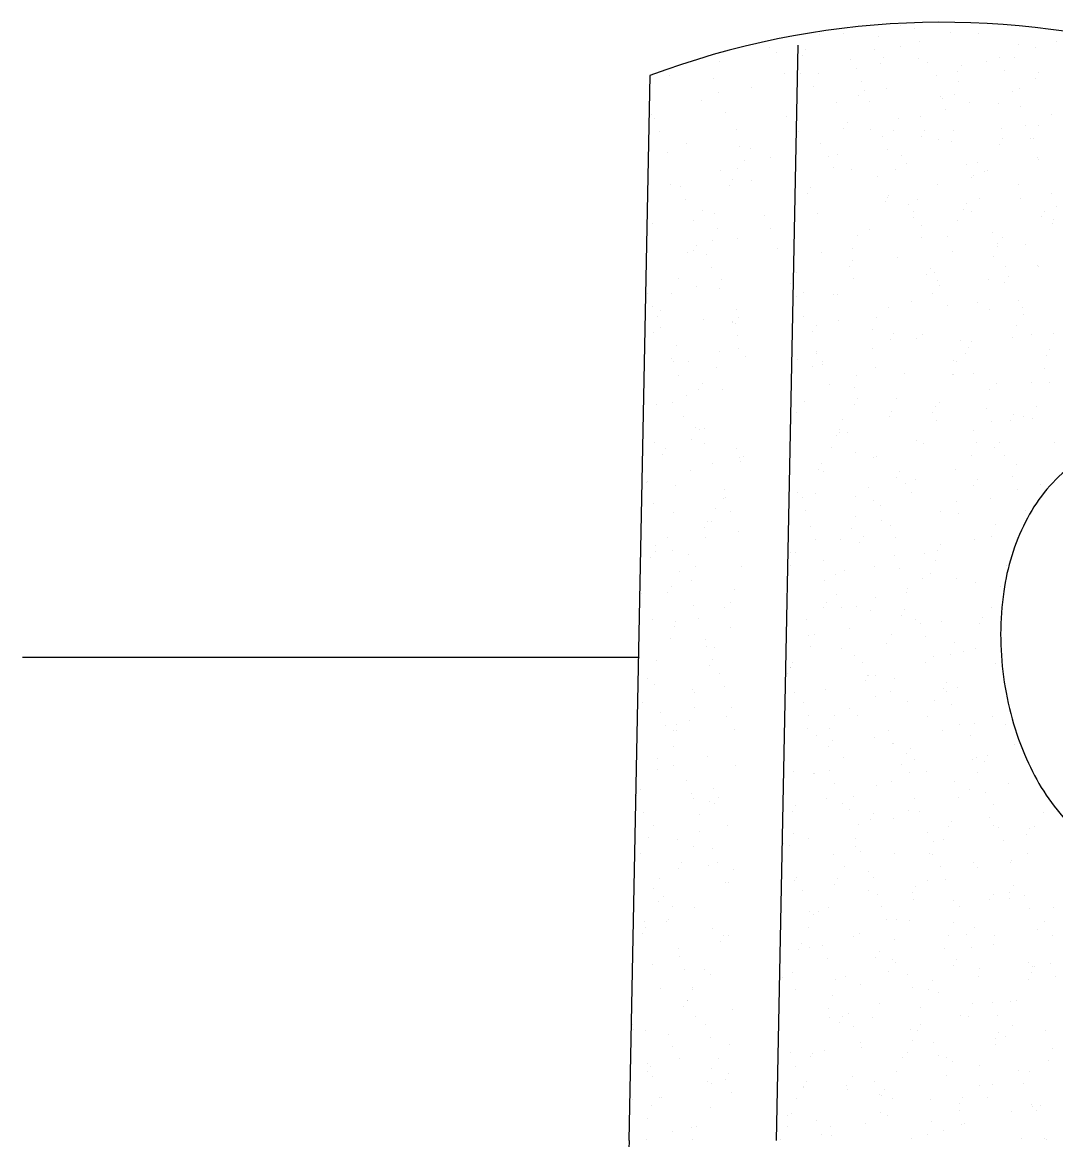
# Model space of a CAD drawing. Extents: x -1836 to 8857, y -4220 to 3051.
# Drawn here: x 8231.17 to 8265.59, y -533.46 to -496.25 of the extents above; entities that cross this region are included whole.
import ezdxf

# ---------------------------------------------------------------- set-up
doc = ezdxf.new("R2010")
doc.units = 0
doc.header["$MEASUREMENT"] = 0
doc.layers.get('0').update_dxf_attribs({"linetype": 'CONTINUOUS'})
doc.layers.add('15', color=1, linetype='CONTINUOUS')
doc.layers.add('25', color=2, linetype='CONTINUOUS')

# ---------------------------------------------------------------- blocks, each defined once
blk = doc.blocks.new('*X72')
at = {"color": 0}
for p, q in [((4933.698, 2593.614), (4933.698, 2593.614)), ((4933.756, 2592.807), (4933.756, 2592.807)), ((4934.694, 2592.702), (4934.694, 2592.702)), ((4936.314, 2592.795), (4936.314, 2592.795)), ((4934.878, 2592.533), (4934.878, 2592.533)), ((4933.496, 2592.21), (4933.496, 2592.21)), ((4933.918, 2591.941), (4933.918, 2591.941)), ((4935.108, 2591.87), (4935.108, 2591.87)), ((4936.61, 2592.216), (4936.61, 2592.216)), ((4937.032, 2591.947), (4937.032, 2591.947)), ((4937.726, 2591.903), (4937.726, 2591.903)), ((4937.813, 2591.938), (4937.813, 2591.938)), ((4939.171, 2592.117), (4939.171, 2592.117)), ((4939.692, 2592.186), (4939.692, 2592.186)), ((4940.146, 2591.953), (4940.146, 2591.953)), ((4940.284, 2591.891), (4940.284, 2591.891)), ((4934.308, 2591.477), (4934.308, 2591.477)), ((4935.121, 2591.584), (4935.121, 2591.584)), ((4935.748, 2591.736), (4935.748, 2591.736)), ((4936.479, 2591.763), (4936.479, 2591.763)), ((4937, 2591.831), (4937, 2591.831)), ((4939.749, 2591.701), (4939.749, 2591.701)), ((4939.934, 2591.533), (4939.934, 2591.533)), ((4933.788, 2591.408), (4933.788, 2591.408)), ((4932.742, 2590.858), (4932.742, 2590.858)), ((4933.819, 2590.881), (4933.819, 2590.881)), ((4935.436, 2590.974), (4935.436, 2590.974)), ((4936.377, 2590.868), (4936.377, 2590.868)), ((4936.743, 2590.824), (4936.743, 2590.824)), ((4936.928, 2590.655), (4936.928, 2590.655)), ((4938.55, 2590.98), (4938.55, 2590.98)), ((4939.078, 2590.966), (4939.078, 2590.966)), ((4940.804, 2590.735), (4940.804, 2590.735)), ((4941.664, 2590.985), (4941.664, 2590.985)), ((4941.696, 2590.999), (4941.696, 2590.999)), ((4944.254, 2590.987), (4944.254, 2590.987)), ((4944.805, 2590.701), (4944.805, 2590.701)), ((4944.989, 2590.532), (4944.989, 2590.532)), ((4945.477, 2590.358), (4945.477, 2590.358)), ((4945.997, 2590.427), (4945.997, 2590.427)), ((4932.47, 2589.846), (4932.47, 2589.846)), ((4933.737, 2589.946), (4933.737, 2589.946)), ((4933.921, 2589.777), (4933.921, 2589.777)), ((4935.171, 2589.943), (4935.171, 2589.943)), ((4937.789, 2589.976), (4937.789, 2589.976)), ((4937.798, 2589.858), (4937.798, 2589.858)), ((4940.347, 2589.964), (4940.347, 2589.964)), ((4941.427, 2589.825), (4941.427, 2589.825)), ((4941.799, 2589.823), (4941.799, 2589.823)), ((4942.785, 2590.004), (4942.785, 2590.004)), ((4943.048, 2590.061), (4943.048, 2590.061)), ((4943.305, 2590.072), (4943.305, 2590.072)), ((4944.118, 2590.179), (4944.118, 2590.179)), ((4948.224, 2590.083), (4948.224, 2590.083)), ((4934.304, 2589.706), (4934.304, 2589.706)), ((4934.725, 2589.437), (4934.725, 2589.437)), ((4937.418, 2589.712), (4937.418, 2589.712)), ((4937.839, 2589.443), (4937.839, 2589.443)), ((4937.922, 2589.363), (4937.922, 2589.363)), ((4938.735, 2589.471), (4938.735, 2589.471)), ((4940.093, 2589.649), (4940.093, 2589.649)), ((4940.532, 2589.717), (4940.532, 2589.717)), ((4940.614, 2589.718), (4940.614, 2589.718)), ((4940.953, 2589.449), (4940.953, 2589.449)), ((4941.983, 2589.654), (4941.983, 2589.654)), ((4943.646, 2589.723), (4943.646, 2589.723)), ((4944.068, 2589.454), (4944.068, 2589.454)), ((4945.859, 2589.735), (4945.859, 2589.735)), ((4946.76, 2589.729), (4946.76, 2589.729)), ((4947.182, 2589.46), (4947.182, 2589.46)), ((4933.882, 2588.954), (4933.882, 2588.954)), ((4934.71, 2588.941), (4934.71, 2588.941)), ((4934.791, 2588.98), (4934.791, 2588.98)), ((4935.23, 2589.009), (4935.23, 2589.009)), ((4936.043, 2589.116), (4936.043, 2589.116)), ((4936.44, 2588.941), (4936.44, 2588.941)), ((4937.401, 2589.295), (4937.401, 2589.295)), ((4938.793, 2588.946), (4938.793, 2588.946)), ((4939.141, 2589.039), (4939.141, 2589.039)), ((4941.759, 2589.072), (4941.759, 2589.072)), ((4947.018, 2589.157), (4947.018, 2589.157)), ((4949.635, 2589.191), (4949.635, 2589.191)), ((4932.018, 2588.586), (4932.018, 2588.586)), ((4932.538, 2588.655), (4932.538, 2588.655)), ((4933.351, 2588.762), (4933.351, 2588.762)), ((4938.977, 2588.777), (4938.977, 2588.777)), ((4942.853, 2588.857), (4942.853, 2588.857)), ((4946.855, 2588.823), (4946.855, 2588.823)), ((4947.039, 2588.654), (4947.039, 2588.654)), ((4933.129, 2588.464), (4933.129, 2588.464)), ((4936.243, 2588.47), (4936.243, 2588.47)), ((4939.357, 2588.476), (4939.357, 2588.476)), ((4942.472, 2588.481), (4942.472, 2588.481)), ((4945.586, 2588.487), (4945.586, 2588.487)), ((4945.728, 2588.168), (4945.728, 2588.168)), ((4948.287, 2588.156), (4948.287, 2588.156)), ((4948.7, 2588.493), (4948.7, 2588.493)), ((4949.09, 2588.245), (4949.09, 2588.245)), ((4949.611, 2588.313), (4949.611, 2588.313)), ((4950.424, 2588.42), (4950.424, 2588.42)), ((4931.785, 2588.102), (4931.785, 2588.102)), ((4932.533, 2587.919), (4932.533, 2587.919)), ((4935.234, 2588.016), (4935.234, 2588.016)), ((4935.787, 2588.068), (4935.787, 2588.068)), ((4935.971, 2587.899), (4935.971, 2587.899)), ((4937.852, 2588.05), (4937.852, 2588.05)), ((4939.847, 2587.98), (4939.847, 2587.98)), ((4940.41, 2588.037), (4940.41, 2588.037)), ((4943.849, 2587.945), (4943.849, 2587.945)), ((4944.033, 2587.776), (4944.033, 2587.776)), ((4945.04, 2587.712), (4945.04, 2587.712)), ((4946.399, 2587.89), (4946.399, 2587.89)), ((4946.919, 2587.959), (4946.919, 2587.959)), ((4947.732, 2588.066), (4947.732, 2588.066)), ((4947.909, 2587.857), (4947.909, 2587.857)), ((4942.349, 2587.357), (4942.349, 2587.357)), ((4943.707, 2587.536), (4943.707, 2587.536)), ((4944.227, 2587.604), (4944.227, 2587.604)), ((4931.997, 2587.196), (4931.997, 2587.196)), ((4932.419, 2586.927), (4932.419, 2586.927)), ((4932.781, 2587.19), (4932.781, 2587.19)), ((4932.965, 2587.021), (4932.965, 2587.021)), ((4933.945, 2587.027), (4933.945, 2587.027)), ((4935.111, 2587.202), (4935.111, 2587.202)), ((4935.533, 2586.933), (4935.533, 2586.933)), ((4936.503, 2587.015), (4936.503, 2587.015)), ((4936.841, 2587.102), (4936.841, 2587.102)), ((4938.225, 2587.207), (4938.225, 2587.207)), ((4938.647, 2586.939), (4938.647, 2586.939)), ((4938.844, 2586.896), (4938.844, 2586.896)), ((4939.204, 2587.112), (4939.204, 2587.112)), ((4939.657, 2587.003), (4939.657, 2587.003)), ((4940.842, 2587.067), (4940.842, 2587.067)), ((4941.015, 2587.182), (4941.015, 2587.182)), ((4941.027, 2586.899), (4941.027, 2586.899)), ((4941.339, 2587.213), (4941.339, 2587.213)), ((4941.536, 2587.25), (4941.536, 2587.25)), ((4941.761, 2586.944), (4941.761, 2586.944)), ((4944.38, 2587.133), (4944.38, 2587.133)), ((4944.454, 2587.219), (4944.454, 2587.219)), ((4944.875, 2586.95), (4944.875, 2586.95)), ((4944.903, 2586.979), (4944.903, 2586.979)), ((4947.081, 2587.23), (4947.081, 2587.23)), ((4947.568, 2587.224), (4947.568, 2587.224)), ((4947.989, 2586.956), (4947.989, 2586.956)), ((4948.904, 2586.945), (4948.904, 2586.945)), ((4949.698, 2587.264), (4949.698, 2587.264)), ((4950.682, 2587.23), (4950.682, 2587.23)), ((4951.104, 2586.961), (4951.104, 2586.961)), ((4952.256, 2587.252), (4952.256, 2587.252)), ((4952.965, 2586.856), (4952.965, 2586.856)), ((4935.632, 2586.473), (4935.632, 2586.473)), ((4936.152, 2586.541), (4936.152, 2586.541)), ((4936.965, 2586.648), (4936.965, 2586.648)), ((4938.323, 2586.827), (4938.323, 2586.827)), ((4949.089, 2586.776), (4949.089, 2586.776)), ((4961.027, 2586.733), (4961.027, 2586.733)), ((4961.545, 2586.478), (4961.545, 2586.478)), ((4932.94, 2586.118), (4932.94, 2586.118)), ((4933.46, 2586.187), (4933.46, 2586.187)), ((4933.835, 2586.224), (4933.835, 2586.224)), ((4934.273, 2586.294), (4934.273, 2586.294)), ((4935.297, 2586.089), (4935.297, 2586.089)), ((4937.836, 2586.19), (4937.836, 2586.19)), ((4937.915, 2586.123), (4937.915, 2586.123)), ((4938.021, 2586.021), (4938.021, 2586.021)), ((4941.897, 2586.101), (4941.897, 2586.101)), ((4943.174, 2586.208), (4943.174, 2586.208)), ((4945.791, 2586.241), (4945.791, 2586.241)), ((4945.898, 2586.067), (4945.898, 2586.067)), ((4948.35, 2586.229), (4948.35, 2586.229)), ((4951.05, 2586.326), (4951.05, 2586.326)), ((4953.668, 2586.36), (4953.668, 2586.36)), ((4931.582, 2585.94), (4931.582, 2585.94)), ((4932.596, 2585.992), (4932.596, 2585.992)), ((4933.937, 2585.96), (4933.937, 2585.96)), ((4937.051, 2585.966), (4937.051, 2585.966)), ((4940.165, 2585.972), (4940.165, 2585.972)), ((4943.279, 2585.977), (4943.279, 2585.977)), ((4946.083, 2585.898), (4946.083, 2585.898)), ((4946.393, 2585.983), (4946.393, 2585.983)), ((4949.508, 2585.989), (4949.508, 2585.989)), ((4949.959, 2585.979), (4949.959, 2585.979)), ((4952.622, 2585.994), (4952.622, 2585.994)), ((4953.96, 2585.944), (4953.96, 2585.944)), ((4954.144, 2585.775), (4954.144, 2585.775)), ((4955.736, 2586), (4955.736, 2586)), ((4958.021, 2585.856), (4958.021, 2585.856)), ((4958.85, 2586.006), (4958.85, 2586.006)), ((4961.964, 2586.011), (4961.964, 2586.011)), ((4962.022, 2585.821), (4962.022, 2585.821)), ((4962.206, 2585.653), (4962.206, 2585.653)), ((4965.078, 2586.017), (4965.078, 2586.017)), ((4966.082, 2585.733), (4966.082, 2585.733)), ((4934.83, 2585.312), (4934.83, 2585.312)), ((4938.891, 2585.224), (4938.891, 2585.224)), ((4941.885, 2585.219), (4941.885, 2585.219)), ((4942.892, 2585.189), (4942.892, 2585.189)), ((4944.443, 2585.206), (4944.443, 2585.206)), ((4947.144, 2585.304), (4947.144, 2585.304)), ((4949.761, 2585.337), (4949.761, 2585.337)), ((4952.319, 2585.325), (4952.319, 2585.325)), ((4955.02, 2585.422), (4955.02, 2585.422)), ((4957.638, 2585.455), (4957.638, 2585.455)), ((4960.196, 2585.443), (4960.196, 2585.443)), ((4962.897, 2585.54), (4962.897, 2585.54)), ((4965.514, 2585.574), (4965.514, 2585.574)), ((4965.727, 2585.257), (4965.727, 2585.257)), ((4967.085, 2585.435), (4967.085, 2585.435)), ((4967.606, 2585.504), (4967.606, 2585.504)), ((4931.39, 2585.067), (4931.39, 2585.067)), ((4934.008, 2585.1), (4934.008, 2585.1)), ((4935.015, 2585.143), (4935.015, 2585.143)), ((4936.566, 2585.088), (4936.566, 2585.088)), ((4943.076, 2585.02), (4943.076, 2585.02)), ((4946.953, 2585.101), (4946.953, 2585.101)), ((4950.954, 2585.067), (4950.954, 2585.067)), ((4951.138, 2584.898), (4951.138, 2584.898)), ((4955.014, 2584.978), (4955.014, 2584.978)), ((4959.016, 2584.944), (4959.016, 2584.944)), ((4959.2, 2584.775), (4959.2, 2584.775)), ((4962.222, 2584.795), (4962.222, 2584.795)), ((4963.035, 2584.902), (4963.035, 2584.902)), ((4963.076, 2584.855), (4963.076, 2584.855)), ((4964.393, 2585.081), (4964.393, 2585.081)), ((4964.914, 2585.15), (4964.914, 2585.15)), ((4967.078, 2584.821), (4967.078, 2584.821)), ((4931.824, 2584.434), (4931.824, 2584.434)), ((4932.805, 2584.692), (4932.805, 2584.692)), ((4933.226, 2584.423), (4933.226, 2584.423)), ((4935.919, 2584.698), (4935.919, 2584.698)), ((4936.34, 2584.429), (4936.34, 2584.429)), ((4939.033, 2584.703), (4939.033, 2584.703)), ((4939.455, 2584.435), (4939.455, 2584.435)), ((4942.147, 2584.709), (4942.147, 2584.709)), ((4942.569, 2584.44), (4942.569, 2584.44)), ((4945.261, 2584.715), (4945.261, 2584.715)), ((4945.683, 2584.446), (4945.683, 2584.446)), ((4948.375, 2584.72), (4948.375, 2584.72)), ((4948.797, 2584.452), (4948.797, 2584.452)), ((4951.113, 2584.399), (4951.113, 2584.399)), ((4951.489, 2584.726), (4951.489, 2584.726)), ((4951.911, 2584.457), (4951.911, 2584.457)), ((4953.731, 2584.433), (4953.731, 2584.433)), ((4954.604, 2584.732), (4954.604, 2584.732)), ((4955.025, 2584.463), (4955.025, 2584.463)), ((4956.289, 2584.42), (4956.289, 2584.42)), ((4957.718, 2584.737), (4957.718, 2584.737)), ((4958.139, 2584.469), (4958.139, 2584.469)), ((4958.99, 2584.518), (4958.99, 2584.518)), ((4959.01, 2584.372), (4959.01, 2584.372)), ((4959.53, 2584.441), (4959.53, 2584.441)), ((4960.343, 2584.548), (4960.343, 2584.548)), ((4960.832, 2584.743), (4960.832, 2584.743)), ((4961.254, 2584.474), (4961.254, 2584.474)), ((4961.608, 2584.551), (4961.608, 2584.551)), ((4961.702, 2584.727), (4961.702, 2584.727)), ((4963.946, 2584.749), (4963.946, 2584.749)), ((4964.166, 2584.539), (4964.166, 2584.539)), ((4964.368, 2584.48), (4964.368, 2584.48)), ((4966.867, 2584.636), (4966.867, 2584.636)), ((4967.06, 2584.754), (4967.06, 2584.754)), ((4967.262, 2584.652), (4967.262, 2584.652)), ((4967.482, 2584.486), (4967.482, 2584.486)), ((4969.484, 2584.67), (4969.484, 2584.67)), ((4970.174, 2584.76), (4970.174, 2584.76)), ((4970.596, 2584.491), (4970.596, 2584.491)), ((4932.008, 2584.266), (4932.008, 2584.266)), ((4932.659, 2584.065), (4932.659, 2584.065)), ((4935.36, 2584.163), (4935.36, 2584.163)), ((4935.885, 2584.346), (4935.885, 2584.346)), ((4939.886, 2584.312), (4939.886, 2584.312)), ((4940.07, 2584.143), (4940.07, 2584.143)), ((4940.536, 2584.184), (4940.536, 2584.184)), ((4943.237, 2584.281), (4943.237, 2584.281)), ((4943.946, 2584.223), (4943.946, 2584.223)), ((4945.854, 2584.314), (4945.854, 2584.314)), ((4947.948, 2584.189), (4947.948, 2584.189)), ((4948.132, 2584.02), (4948.132, 2584.02)), ((4948.413, 2584.302), (4948.413, 2584.302)), ((4952.008, 2584.1), (4952.008, 2584.1)), ((4956.01, 2584.066), (4956.01, 2584.066)), ((4956.318, 2584.018), (4956.318, 2584.018)), ((4956.838, 2584.086), (4956.838, 2584.086)), ((4957.651, 2584.194), (4957.651, 2584.194)), ((4960.07, 2583.978), (4960.07, 2583.978)), ((4964.072, 2583.943), (4964.072, 2583.943)), ((4953.626, 2583.664), (4953.626, 2583.664)), ((4954.147, 2583.732), (4954.147, 2583.732)), ((4954.96, 2583.839), (4954.96, 2583.839)), ((4956.194, 2583.897), (4956.194, 2583.897)), ((4957.701, 2583.529), (4957.701, 2583.529)), ((4962.96, 2583.614), (4962.96, 2583.614)), ((4964.256, 2583.774), (4964.256, 2583.774)), ((4965.577, 2583.647), (4965.577, 2583.647)), ((4968.132, 2583.855), (4968.132, 2583.855)), ((4968.135, 2583.635), (4968.135, 2583.635)), ((4970.836, 2583.732), (4970.836, 2583.732)), ((4972.114, 2583.524), (4972.114, 2583.524)), ((4972.134, 2583.82), (4972.134, 2583.82)), ((4972.318, 2583.652), (4972.318, 2583.652)), ((4973.391, 2583.676), (4973.391, 2583.676)), ((4973.454, 2583.765), (4973.454, 2583.765)), ((4931.453, 2583.14), (4931.453, 2583.14)), ((4931.691, 2583.365), (4931.691, 2583.365)), ((4932.504, 2583.472), (4932.504, 2583.472)), ((4934.071, 2583.173), (4934.071, 2583.173)), ((4934.744, 2583.456), (4934.744, 2583.456)), ((4936.88, 2583.434), (4936.88, 2583.434)), ((4937.064, 2583.265), (4937.064, 2583.265)), ((4937.859, 2583.462), (4937.859, 2583.462)), ((4939.33, 2583.258), (4939.33, 2583.258)), ((4940.94, 2583.346), (4940.94, 2583.346)), ((4940.973, 2583.468), (4940.973, 2583.468)), ((4941.948, 2583.292), (4941.948, 2583.292)), ((4944.087, 2583.473), (4944.087, 2583.473)), ((4944.506, 2583.279), (4944.506, 2583.279)), ((4944.942, 2583.311), (4944.942, 2583.311)), ((4945.126, 2583.142), (4945.126, 2583.142)), ((4947.201, 2583.479), (4947.201, 2583.479)), ((4947.207, 2583.377), (4947.207, 2583.377)), ((4949.002, 2583.223), (4949.002, 2583.223)), ((4949.576, 2583.13), (4949.576, 2583.13)), ((4949.824, 2583.41), (4949.824, 2583.41)), ((4950.315, 2583.485), (4950.315, 2583.485)), ((4950.934, 2583.309), (4950.934, 2583.309)), ((4951.455, 2583.378), (4951.455, 2583.378)), ((4952.268, 2583.485), (4952.268, 2583.485)), ((4952.382, 2583.398), (4952.382, 2583.398)), ((4953.004, 2583.188), (4953.004, 2583.188)), ((4953.429, 2583.49), (4953.429, 2583.49)), ((4955.083, 2583.495), (4955.083, 2583.495)), ((4956.543, 2583.496), (4956.543, 2583.496)), ((4959.658, 2583.501), (4959.658, 2583.501)), ((4960.259, 2583.516), (4960.259, 2583.516)), ((4962.772, 2583.507), (4962.772, 2583.507)), ((4965.886, 2583.513), (4965.886, 2583.513)), ((4969, 2583.518), (4969, 2583.518)), ((4969.341, 2583.143), (4969.341, 2583.143)), ((4970.699, 2583.322), (4970.699, 2583.322)), ((4971.219, 2583.391), (4971.219, 2583.391)), ((4972.032, 2583.498), (4972.032, 2583.498)), ((4946.884, 2582.776), (4946.884, 2582.776)), ((4948.243, 2582.955), (4948.243, 2582.955)), ((4948.763, 2583.023), (4948.763, 2583.023)), ((4953.188, 2583.02), (4953.188, 2583.02)), ((4957.064, 2583.1), (4957.064, 2583.1)), ((4961.066, 2583.066), (4961.066, 2583.066)), ((4961.25, 2582.897), (4961.25, 2582.897)), ((4965.126, 2582.977), (4965.126, 2582.977)), ((4966.649, 2582.789), (4966.649, 2582.789)), ((4966.93, 2582.709), (4966.93, 2582.709)), ((4968.007, 2582.968), (4968.007, 2582.968)), ((4968.528, 2583.036), (4968.528, 2583.036)), ((4969.127, 2582.943), (4969.127, 2582.943)), ((4969.312, 2582.774), (4969.312, 2582.774)), ((4969.547, 2582.743), (4969.547, 2582.743)), ((4972.105, 2582.731), (4972.105, 2582.731)), ((4973.188, 2582.854), (4973.188, 2582.854)), ((4941.936, 2582.434), (4941.936, 2582.434)), ((4943.3, 2582.354), (4943.3, 2582.354)), ((4943.38, 2582.315), (4943.38, 2582.315)), ((4944.193, 2582.422), (4944.193, 2582.422)), ((4945.551, 2582.6), (4945.551, 2582.6)), ((4945.917, 2582.387), (4945.917, 2582.387)), ((4945.996, 2582.345), (4945.996, 2582.345)), ((4946.071, 2582.669), (4946.071, 2582.669)), ((4948.475, 2582.375), (4948.475, 2582.375)), ((4949.998, 2582.311), (4949.998, 2582.311)), ((4951.176, 2582.473), (4951.176, 2582.473)), ((4953.794, 2582.506), (4953.794, 2582.506)), ((4956.352, 2582.494), (4956.352, 2582.494)), ((4959.053, 2582.591), (4959.053, 2582.591)), ((4961.671, 2582.624), (4961.671, 2582.624)), ((4963.144, 2582.327), (4963.144, 2582.327)), ((4963.957, 2582.434), (4963.957, 2582.434)), ((4964.229, 2582.612), (4964.229, 2582.612)), ((4965.315, 2582.613), (4965.315, 2582.613)), ((4965.836, 2582.682), (4965.836, 2582.682)), ((4932.722, 2582.138), (4932.722, 2582.138)), ((4935.423, 2582.236), (4935.423, 2582.236)), ((4939.841, 2582.199), (4939.841, 2582.199)), ((4940.167, 2581.892), (4940.167, 2581.892)), ((4940.599, 2582.257), (4940.599, 2582.257)), ((4940.688, 2581.96), (4940.688, 2581.96)), ((4941.501, 2582.067), (4941.501, 2582.067)), ((4942.12, 2582.265), (4942.12, 2582.265)), ((4942.859, 2582.246), (4942.859, 2582.246)), ((4942.955, 2582.205), (4942.955, 2582.205)), ((4943.376, 2581.936), (4943.376, 2581.936)), ((4946.069, 2582.211), (4946.069, 2582.211)), ((4946.491, 2581.942), (4946.491, 2581.942)), ((4949.183, 2582.216), (4949.183, 2582.216)), ((4949.605, 2581.948), (4949.605, 2581.948)), ((4950.182, 2582.142), (4950.182, 2582.142)), ((4952.297, 2582.222), (4952.297, 2582.222)), ((4952.719, 2581.953), (4952.719, 2581.953)), ((4954.058, 2582.222), (4954.058, 2582.222)), ((4955.411, 2582.228), (4955.411, 2582.228)), ((4955.833, 2581.959), (4955.833, 2581.959)), ((4958.059, 2582.188), (4958.059, 2582.188)), ((4958.244, 2582.019), (4958.244, 2582.019)), ((4958.525, 2582.233), (4958.525, 2582.233)), ((4958.947, 2581.965), (4958.947, 2581.965)), ((4959.932, 2581.905), (4959.932, 2581.905)), ((4960.452, 2581.973), (4960.452, 2581.973)), ((4961.265, 2582.08), (4961.265, 2582.08)), ((4961.64, 2582.239), (4961.64, 2582.239)), ((4962.061, 2581.97), (4962.061, 2581.97)), ((4962.12, 2582.1), (4962.12, 2582.1)), ((4962.624, 2582.259), (4962.624, 2582.259)), ((4964.754, 2582.244), (4964.754, 2582.244)), ((4965.175, 2581.976), (4965.175, 2581.976)), ((4966.121, 2582.065), (4966.121, 2582.065)), ((4966.306, 2581.896), (4966.306, 2581.896)), ((4967.868, 2582.25), (4967.868, 2582.25)), ((4968.29, 2581.982), (4968.29, 2581.982)), ((4970.182, 2581.977), (4970.182, 2581.977)), ((4970.982, 2582.256), (4970.982, 2582.256)), ((4971.404, 2581.987), (4971.404, 2581.987)), ((4937.476, 2581.537), (4937.476, 2581.537)), ((4937.996, 2581.606), (4937.996, 2581.606)), ((4938.809, 2581.713), (4938.809, 2581.713)), ((4942.99, 2581.467), (4942.99, 2581.467)), ((4947.27, 2581.45), (4947.27, 2581.45)), ((4949.887, 2581.483), (4949.887, 2581.483)), ((4952.445, 2581.471), (4952.445, 2581.471)), ((4955.146, 2581.568), (4955.146, 2581.568)), ((4957.24, 2581.55), (4957.24, 2581.55)), ((4957.76, 2581.619), (4957.76, 2581.619)), ((4957.764, 2581.602), (4957.764, 2581.602)), ((4958.573, 2581.726), (4958.573, 2581.726)), ((4960.322, 2581.589), (4960.322, 2581.589)), ((4963.023, 2581.687), (4963.023, 2581.687)), ((4965.64, 2581.72), (4965.64, 2581.72)), ((4968.198, 2581.708), (4968.198, 2581.708)), ((4970.899, 2581.805), (4970.899, 2581.805)), ((4931.516, 2581.213), (4931.516, 2581.213)), ((4934.134, 2581.246), (4934.134, 2581.246)), ((4934.784, 2581.183), (4934.784, 2581.183)), ((4935.304, 2581.251), (4935.304, 2581.251)), ((4936.117, 2581.358), (4936.117, 2581.358)), ((4944.569, 2581.353), (4944.569, 2581.353)), ((4946.991, 2581.433), (4946.991, 2581.433)), ((4947.176, 2581.264), (4947.176, 2581.264)), ((4951.052, 2581.345), (4951.052, 2581.345)), ((4954.548, 2581.196), (4954.548, 2581.196)), ((4955.053, 2581.31), (4955.053, 2581.31)), ((4955.069, 2581.264), (4955.069, 2581.264)), ((4955.238, 2581.141), (4955.238, 2581.141)), ((4955.882, 2581.371), (4955.882, 2581.371)), ((4959.114, 2581.222), (4959.114, 2581.222)), ((4963.115, 2581.187), (4963.115, 2581.187)), ((4963.299, 2581.019), (4963.299, 2581.019)), ((4967.176, 2581.099), (4967.176, 2581.099)), ((4971.177, 2581.065), (4971.177, 2581.065)), ((4932.092, 2580.829), (4932.092, 2580.829)), ((4932.613, 2580.897), (4932.613, 2580.897)), ((4933.426, 2581.004), (4933.426, 2581.004)), ((4944.894, 2580.969), (4944.894, 2580.969)), ((4948.009, 2580.975), (4948.009, 2580.975)), ((4950.498, 2580.663), (4950.498, 2580.663)), ((4951.123, 2580.98), (4951.123, 2580.98)), ((4951.856, 2580.841), (4951.856, 2580.841)), ((4952.377, 2580.91), (4952.377, 2580.91)), ((4953.19, 2581.017), (4953.19, 2581.017)), ((4954.237, 2580.986), (4954.237, 2580.986)), ((4957.351, 2580.992), (4957.351, 2580.992)), ((4959.116, 2580.664), (4959.116, 2580.664)), ((4960.465, 2580.997), (4960.465, 2580.997)), ((4961.734, 2580.698), (4961.734, 2580.698)), ((4963.579, 2581.003), (4963.579, 2581.003)), ((4964.292, 2580.685), (4964.292, 2580.685)), ((4966.693, 2581.009), (4966.693, 2581.009)), ((4966.993, 2580.783), (4966.993, 2580.783)), ((4969.61, 2580.816), (4969.61, 2580.816)), ((4969.808, 2581.014), (4969.808, 2581.014)), ((4970.263, 2580.675), (4970.263, 2580.675)), ((4971.361, 2580.896), (4971.361, 2580.896)), ((4971.621, 2580.854), (4971.621, 2580.854)), ((4972.141, 2580.923), (4972.141, 2580.923)), ((4972.168, 2580.804), (4972.168, 2580.804)), ((4932.785, 2580.212), (4932.785, 2580.212)), ((4946.993, 2580.201), (4946.993, 2580.201)), ((4947.806, 2580.308), (4947.806, 2580.308)), ((4948.046, 2580.467), (4948.046, 2580.467)), ((4948.538, 2580.448), (4948.538, 2580.448)), ((4949.165, 2580.487), (4949.165, 2580.487)), ((4949.685, 2580.556), (4949.685, 2580.556)), ((4951.239, 2580.546), (4951.239, 2580.546)), ((4952.047, 2580.433), (4952.047, 2580.433)), ((4952.231, 2580.264), (4952.231, 2580.264)), ((4953.857, 2580.579), (4953.857, 2580.579)), ((4956.108, 2580.344), (4956.108, 2580.344)), ((4956.415, 2580.567), (4956.415, 2580.567)), ((4960.109, 2580.31), (4960.109, 2580.31)), ((4964.169, 2580.221), (4964.169, 2580.221)), ((4966.758, 2580.214), (4966.758, 2580.214)), ((4967.571, 2580.321), (4967.571, 2580.321)), ((4968.171, 2580.187), (4968.171, 2580.187)), ((4968.929, 2580.5), (4968.929, 2580.5)), ((4969.45, 2580.568), (4969.45, 2580.568)), ((4960.293, 2580.141), (4960.293, 2580.141)), ((4963.546, 2579.791), (4963.546, 2579.791)), ((4964.066, 2579.86), (4964.066, 2579.86)), ((4964.879, 2579.967), (4964.879, 2579.967)), ((4965.703, 2579.793), (4965.703, 2579.793)), ((4966.237, 2580.146), (4966.237, 2580.146)), ((4968.261, 2579.781), (4968.261, 2579.781)), ((4968.355, 2580.018), (4968.355, 2580.018)), ((4970.962, 2579.878), (4970.962, 2579.878)), ((4972.231, 2580.099), (4972.231, 2580.099)), ((4949.95, 2579.556), (4949.95, 2579.556)), ((4949.991, 2579.712), (4949.991, 2579.712)), ((4950.412, 2579.443), (4950.412, 2579.443)), ((4952.508, 2579.544), (4952.508, 2579.544)), ((4953.101, 2579.466), (4953.101, 2579.466)), ((4953.105, 2579.718), (4953.105, 2579.718)), ((4953.526, 2579.449), (4953.526, 2579.449)), ((4955.209, 2579.642), (4955.209, 2579.642)), ((4956.219, 2579.723), (4956.219, 2579.723)), ((4956.641, 2579.455), (4956.641, 2579.455)), ((4957.103, 2579.432), (4957.103, 2579.432)), ((4957.827, 2579.675), (4957.827, 2579.675)), ((4959.333, 2579.729), (4959.333, 2579.729)), ((4959.755, 2579.46), (4959.755, 2579.46)), ((4960.385, 2579.663), (4960.385, 2579.663)), ((4960.854, 2579.437), (4960.854, 2579.437)), ((4961.374, 2579.505), (4961.374, 2579.505)), ((4962.187, 2579.612), (4962.187, 2579.612)), ((4962.447, 2579.735), (4962.447, 2579.735)), ((4962.869, 2579.466), (4962.869, 2579.466)), ((4963.086, 2579.76), (4963.086, 2579.76)), ((4965.561, 2579.74), (4965.561, 2579.74)), ((4965.983, 2579.472), (4965.983, 2579.472)), ((4968.675, 2579.746), (4968.675, 2579.746)), ((4969.097, 2579.477), (4969.097, 2579.477)), ((4971.79, 2579.752), (4971.79, 2579.752)), ((4972.211, 2579.483), (4972.211, 2579.483)), ((4931.579, 2579.286), (4931.579, 2579.286)), ((4957.287, 2579.263), (4957.287, 2579.263)), ((4958.162, 2579.082), (4958.162, 2579.082)), ((4958.682, 2579.151), (4958.682, 2579.151)), ((4959.495, 2579.258), (4959.495, 2579.258)), ((4961.163, 2579.344), (4961.163, 2579.344)), ((4965.165, 2579.309), (4965.165, 2579.309)), ((4965.349, 2579.14), (4965.349, 2579.14)), ((4969.225, 2579.221), (4969.225, 2579.221)), ((4953.92, 2578.652), (4953.92, 2578.652)), ((4954.097, 2578.554), (4954.097, 2578.554)), ((4954.112, 2578.549), (4954.112, 2578.549)), ((4955.47, 2578.728), (4955.47, 2578.728)), ((4955.991, 2578.797), (4955.991, 2578.797)), ((4956.478, 2578.64), (4956.478, 2578.64)), ((4956.804, 2578.904), (4956.804, 2578.904)), ((4959.179, 2578.737), (4959.179, 2578.737)), ((4961.797, 2578.771), (4961.797, 2578.771)), ((4964.355, 2578.758), (4964.355, 2578.758)), ((4967.056, 2578.856), (4967.056, 2578.856)), ((4969.673, 2578.889), (4969.673, 2578.889)), ((4972.231, 2578.877), (4972.231, 2578.877)), ((4954.281, 2578.386), (4954.281, 2578.386)), ((4955.045, 2578.482), (4955.045, 2578.482)), ((4958.157, 2578.466), (4958.157, 2578.466)), ((4958.159, 2578.488), (4958.159, 2578.488)), ((4961.273, 2578.493), (4961.273, 2578.493)), ((4962.159, 2578.432), (4962.159, 2578.432)), ((4962.343, 2578.263), (4962.343, 2578.263)), ((4964.387, 2578.499), (4964.387, 2578.499)), ((4966.219, 2578.343), (4966.219, 2578.343)), ((4967.501, 2578.505), (4967.501, 2578.505)), ((4970.221, 2578.309), (4970.221, 2578.309)), ((4970.372, 2578.101), (4970.372, 2578.101)), ((4970.405, 2578.14), (4970.405, 2578.14)), ((4970.615, 2578.51), (4970.615, 2578.51)), ((4971.185, 2578.208), (4971.185, 2578.208)), ((4957.89, 2577.748), (4957.89, 2577.748)), ((4960.448, 2577.736), (4960.448, 2577.736)), ((4963.149, 2577.833), (4963.149, 2577.833)), ((4965.766, 2577.867), (4965.766, 2577.867)), ((4967.68, 2577.746), (4967.68, 2577.746)), ((4968.324, 2577.854), (4968.324, 2577.854)), ((4968.493, 2577.853), (4968.493, 2577.853)), ((4969.851, 2578.032), (4969.851, 2578.032)), ((4971.025, 2577.952), (4971.025, 2577.952)), ((4959.153, 2577.554), (4959.153, 2577.554)), ((4959.337, 2577.385), (4959.337, 2577.385)), ((4963.213, 2577.466), (4963.213, 2577.466)), ((4964.467, 2577.323), (4964.467, 2577.323)), ((4964.988, 2577.392), (4964.988, 2577.392)), ((4965.801, 2577.499), (4965.801, 2577.499)), ((4967.159, 2577.678), (4967.159, 2577.678)), ((4967.214, 2577.431), (4967.214, 2577.431)), ((4971.275, 2577.343), (4971.275, 2577.343)), ((4960.141, 2577.225), (4960.141, 2577.225)), ((4960.562, 2576.956), (4960.562, 2576.956)), ((4961.776, 2576.969), (4961.776, 2576.969)), ((4962.296, 2577.038), (4962.296, 2577.038)), ((4963.109, 2577.145), (4963.109, 2577.145)), ((4963.255, 2577.231), (4963.255, 2577.231)), ((4963.676, 2576.962), (4963.676, 2576.962)), ((4966.369, 2577.236), (4966.369, 2577.236)), ((4966.791, 2576.968), (4966.791, 2576.968)), ((4967.119, 2576.929), (4967.119, 2576.929)), ((4967.399, 2577.262), (4967.399, 2577.262)), ((4969.483, 2577.242), (4969.483, 2577.242)), ((4969.736, 2576.962), (4969.736, 2576.962)), ((4969.905, 2576.973), (4969.905, 2576.973)), ((4960.417, 2576.79), (4960.417, 2576.79)), ((4961.86, 2576.844), (4961.86, 2576.844)), ((4964.208, 2576.554), (4964.208, 2576.554)), ((4964.418, 2576.832), (4964.418, 2576.832)), ((4968.269, 2576.465), (4968.269, 2576.465)), ((4964.393, 2576.385), (4964.393, 2576.385)), ((4971.088, 2576.025), (4971.088, 2576.025)), ((4965.195, 2575.995), (4965.195, 2575.995)), ((4965.829, 2575.94), (4965.829, 2575.94)), ((4968.309, 2576), (4968.309, 2576)), ((4968.387, 2575.927), (4968.387, 2575.927)), ((4971.294, 2575.633), (4971.294, 2575.633)), ((4971.423, 2576.006), (4971.423, 2576.006)), ((4965.263, 2575.587), (4965.263, 2575.587)), ((4968.081, 2575.21), (4968.081, 2575.21)), ((4968.602, 2575.279), (4968.602, 2575.279)), ((4969.264, 2575.553), (4969.264, 2575.553)), ((4969.415, 2575.386), (4969.415, 2575.386)), ((4969.448, 2575.384), (4969.448, 2575.384)), ((4970.773, 2575.564), (4970.773, 2575.564)), ((4967.182, 2575.002), (4967.182, 2575.002)), ((4969.799, 2575.035), (4969.799, 2575.035)), ((4970.291, 2574.738), (4970.291, 2574.738)), ((4970.318, 2574.587), (4970.318, 2574.587)), ((4970.712, 2574.469), (4970.712, 2574.469)), ((4971.151, 2574.098), (4971.151, 2574.098))]:
    blk.add_line(p, q, dxfattribs=at)
blk = doc.blocks.new('*X70')
at = {"color": 0}
for p, q in [((4934.928, 2581.59), (4934.928, 2581.59)), ((4935.552, 2580.952), (4935.552, 2580.952)), ((4935.923, 2580.678), (4935.923, 2580.678)), ((4935.486, 2580.309), (4935.486, 2580.309)), ((4936.108, 2580.509), (4936.108, 2580.509)), ((4938.104, 2580.342), (4938.104, 2580.342)), ((4936.978, 2579.712), (4936.978, 2579.712)), ((4937.534, 2579.689), (4937.534, 2579.689)), ((4937.956, 2579.421), (4937.956, 2579.421)), ((4939.456, 2579.405), (4939.456, 2579.405)), ((4940.648, 2579.695), (4940.648, 2579.695)), ((4940.979, 2579.678), (4940.979, 2579.678)), ((4941.07, 2579.426), (4941.07, 2579.426)), ((4941.089, 2579.424), (4941.089, 2579.424)), ((4941.163, 2579.509), (4941.163, 2579.509)), ((4941.61, 2579.492), (4941.61, 2579.492)), ((4942.074, 2579.438), (4942.074, 2579.438)), ((4942.423, 2579.599), (4942.423, 2579.599)), ((4934.197, 2579.32), (4934.197, 2579.32)), ((4936.755, 2579.307), (4936.755, 2579.307)), ((4938.398, 2579.07), (4938.398, 2579.07)), ((4938.918, 2579.138), (4938.918, 2579.138)), ((4939.731, 2579.245), (4939.731, 2579.245)), ((4934.347, 2578.536), (4934.347, 2578.536)), ((4935.706, 2578.715), (4935.706, 2578.715)), ((4936.226, 2578.784), (4936.226, 2578.784)), ((4937.039, 2578.891), (4937.039, 2578.891)), ((4937.973, 2578.8), (4937.973, 2578.8)), ((4938.157, 2578.631), (4938.157, 2578.631)), ((4942.033, 2578.712), (4942.033, 2578.712)), ((4946.035, 2578.677), (4946.035, 2578.677)), ((4946.043, 2578.534), (4946.043, 2578.534)), ((4932.848, 2578.285), (4932.848, 2578.285)), ((4933.014, 2578.361), (4933.014, 2578.361)), ((4933.535, 2578.429), (4933.535, 2578.429)), ((4935.549, 2578.382), (4935.549, 2578.382)), ((4938.167, 2578.415), (4938.167, 2578.415)), ((4939.474, 2578.454), (4939.474, 2578.454)), ((4940.725, 2578.403), (4940.725, 2578.403)), ((4942.588, 2578.459), (4942.588, 2578.459)), ((4943.426, 2578.5), (4943.426, 2578.5)), ((4945.702, 2578.465), (4945.702, 2578.465)), ((4946.219, 2578.508), (4946.219, 2578.508)), ((4939.027, 2577.834), (4939.027, 2577.834)), ((4943.029, 2577.8), (4943.029, 2577.8)), ((4947.089, 2577.711), (4947.089, 2577.711)), ((4947.915, 2577.733), (4947.915, 2577.733)), ((4948.728, 2577.84), (4948.728, 2577.84)), ((4936.818, 2577.381), (4936.818, 2577.381)), ((4939.519, 2577.478), (4939.519, 2577.478)), ((4942.137, 2577.511), (4942.137, 2577.511)), ((4943.213, 2577.631), (4943.213, 2577.631)), ((4944.695, 2577.499), (4944.695, 2577.499)), ((4944.703, 2577.311), (4944.703, 2577.311)), ((4945.224, 2577.379), (4945.224, 2577.379)), ((4946.037, 2577.486), (4946.037, 2577.486)), ((4947.395, 2577.665), (4947.395, 2577.665)), ((4947.396, 2577.596), (4947.396, 2577.596)), ((4950.013, 2577.63), (4950.013, 2577.63)), ((4940.023, 2576.922), (4940.023, 2576.922)), ((4941.456, 2577.191), (4941.456, 2577.191)), ((4941.877, 2576.922), (4941.877, 2576.922)), ((4942.011, 2576.956), (4942.011, 2576.956)), ((4942.532, 2577.025), (4942.532, 2577.025)), ((4943.345, 2577.132), (4943.345, 2577.132)), ((4944.57, 2577.197), (4944.57, 2577.197)), ((4944.992, 2576.928), (4944.992, 2576.928)), ((4947.684, 2577.202), (4947.684, 2577.202)), ((4948.106, 2576.934), (4948.106, 2576.934)), ((4950.798, 2577.208), (4950.798, 2577.208)), ((4951.22, 2576.939), (4951.22, 2576.939)), ((4939.32, 2576.602), (4939.32, 2576.602)), ((4939.84, 2576.67), (4939.84, 2576.67)), ((4940.207, 2576.753), (4940.207, 2576.753)), ((4940.653, 2576.777), (4940.653, 2576.777)), ((4940.788, 2576.476), (4940.788, 2576.476)), ((4943.489, 2576.574), (4943.489, 2576.574)), ((4944.083, 2576.833), (4944.083, 2576.833)), ((4946.106, 2576.607), (4946.106, 2576.607)), ((4948.085, 2576.799), (4948.085, 2576.799)), ((4948.269, 2576.63), (4948.269, 2576.63)), ((4948.664, 2576.595), (4948.664, 2576.595)), ((4951.365, 2576.692), (4951.365, 2576.692)), ((4952.145, 2576.711), (4952.145, 2576.711)), ((4955.034, 2576.081), (4955.034, 2576.081)), ((4943.396, 2575.955), (4943.396, 2575.955)), ((4945.078, 2575.921), (4945.078, 2575.921)), ((4945.263, 2575.753), (4945.263, 2575.753)), ((4946.51, 2575.961), (4946.51, 2575.961)), ((4947.459, 2575.669), (4947.459, 2575.669)), ((4949.139, 2575.833), (4949.139, 2575.833)), ((4949.624, 2575.967), (4949.624, 2575.967)), ((4950.076, 2575.703), (4950.076, 2575.703)), ((4951.529, 2575.62), (4951.529, 2575.62)), ((4952.342, 2575.727), (4952.342, 2575.727)), ((4952.634, 2575.691), (4952.634, 2575.691)), ((4952.738, 2575.972), (4952.738, 2575.972)), ((4953.14, 2575.799), (4953.14, 2575.799)), ((4953.325, 2575.63), (4953.325, 2575.63)), ((4953.7, 2575.906), (4953.7, 2575.906)), ((4954.221, 2575.974), (4954.221, 2575.974)), ((4955.335, 2575.788), (4955.335, 2575.788)), ((4955.852, 2575.978), (4955.852, 2575.978)), ((4957.201, 2575.71), (4957.201, 2575.71)), ((4944.758, 2575.572), (4944.758, 2575.572)), ((4948.317, 2575.197), (4948.317, 2575.197)), ((4948.837, 2575.266), (4948.837, 2575.266)), ((4949.65, 2575.373), (4949.65, 2575.373)), ((4951.009, 2575.552), (4951.009, 2575.552)), ((4946.133, 2574.955), (4946.133, 2574.955)), ((4946.146, 2574.911), (4946.146, 2574.911)), ((4946.959, 2575.018), (4946.959, 2575.018)), ((4950.134, 2574.921), (4950.134, 2574.921)), ((4951.428, 2574.765), (4951.428, 2574.765)), ((4954.046, 2574.799), (4954.046, 2574.799)), ((4954.195, 2574.833), (4954.195, 2574.833)), ((4956.604, 2574.786), (4956.604, 2574.786)), ((4958.196, 2574.798), (4958.196, 2574.798)), ((4959.305, 2574.884), (4959.305, 2574.884)), ((4948.492, 2574.698), (4948.492, 2574.698)), ((4948.727, 2574.668), (4948.727, 2574.668)), ((4948.913, 2574.43), (4948.913, 2574.43)), ((4950.318, 2574.752), (4950.318, 2574.752)), ((4951.606, 2574.704), (4951.606, 2574.704)), ((4952.028, 2574.435), (4952.028, 2574.435)), ((4954.72, 2574.71), (4954.72, 2574.71)), ((4955.142, 2574.441), (4955.142, 2574.441)), ((4957.834, 2574.715), (4957.834, 2574.715)), ((4958.256, 2574.447), (4958.256, 2574.447)), ((4958.38, 2574.629), (4958.38, 2574.629)), ((4960.948, 2574.721), (4960.948, 2574.721)), ((4961.37, 2574.452), (4961.37, 2574.452)), ((4951.188, 2573.955), (4951.188, 2573.955)), ((4958.648, 2573.968), (4958.648, 2573.968)), ((4960.006, 2574.147), (4960.006, 2574.147)), ((4960.526, 2574.215), (4960.526, 2574.215)), ((4961.339, 2574.322), (4961.339, 2574.322)), ((4963.275, 2573.979), (4963.275, 2573.979)), ((4950.139, 2573.776), (4950.139, 2573.776)), ((4952.697, 2573.764), (4952.697, 2573.764)), ((4955.19, 2573.92), (4955.19, 2573.92)), ((4955.374, 2573.752), (4955.374, 2573.752)), ((4955.398, 2573.861), (4955.398, 2573.861)), ((4955.956, 2573.614), (4955.956, 2573.614)), ((4957.314, 2573.792), (4957.314, 2573.792)), ((4957.835, 2573.861), (4957.835, 2573.861)), ((4958.016, 2573.894), (4958.016, 2573.894)), ((4959.25, 2573.832), (4959.25, 2573.832)), ((4960.574, 2573.882), (4960.574, 2573.882)), ((4963.252, 2573.798), (4963.252, 2573.798)), ((4963.436, 2573.629), (4963.436, 2573.629)), ((4952.451, 2573.152), (4952.451, 2573.152)), ((4953.264, 2573.259), (4953.264, 2573.259)), ((4953.546, 2573.468), (4953.546, 2573.468)), ((4954.622, 2573.438), (4954.622, 2573.438)), ((4955.143, 2573.507), (4955.143, 2573.507)), ((4956.66, 2573.474), (4956.66, 2573.474)), ((4959.774, 2573.479), (4959.774, 2573.479)), ((4962.888, 2573.485), (4962.888, 2573.485)), ((4966.002, 2573.491), (4966.002, 2573.491)), ((4954.109, 2572.872), (4954.109, 2572.872)), ((4956.244, 2572.954), (4956.244, 2572.954)), ((4956.667, 2572.86), (4956.667, 2572.86)), ((4959.368, 2572.957), (4959.368, 2572.957)), ((4960.246, 2572.92), (4960.246, 2572.92)), ((4960.43, 2572.751), (4960.43, 2572.751)), ((4961.986, 2572.99), (4961.986, 2572.99)), ((4964.306, 2572.832), (4964.306, 2572.832)), ((4964.544, 2572.978), (4964.544, 2572.978)), ((4967.245, 2573.075), (4967.245, 2573.075)), ((4968.308, 2572.797), (4968.308, 2572.797)), ((4969.003, 2572.742), (4969.003, 2572.742)), ((4966.311, 2572.388), (4966.311, 2572.388)), ((4966.832, 2572.456), (4966.832, 2572.456)), ((4967.645, 2572.563), (4967.645, 2572.563)), ((4968.492, 2572.628), (4968.492, 2572.628)), ((4957.24, 2572.042), (4957.24, 2572.042)), ((4957.424, 2571.873), (4957.424, 2571.873)), ((4958.079, 2571.968), (4958.079, 2571.968)), ((4958.642, 2572.211), (4958.642, 2572.211)), ((4959.063, 2571.942), (4959.063, 2571.942)), ((4960.637, 2571.955), (4960.637, 2571.955)), ((4961.3, 2571.954), (4961.3, 2571.954)), ((4961.756, 2572.217), (4961.756, 2572.217)), ((4962.178, 2571.948), (4962.178, 2571.948)), ((4962.261, 2571.855), (4962.261, 2571.855)), ((4963.338, 2572.053), (4963.338, 2572.053)), ((4963.62, 2572.033), (4963.62, 2572.033)), ((4964.14, 2572.102), (4964.14, 2572.102)), ((4964.87, 2572.222), (4964.87, 2572.222)), ((4964.953, 2572.209), (4964.953, 2572.209)), ((4965.292, 2571.954), (4965.292, 2571.954)), ((4965.301, 2571.92), (4965.301, 2571.92)), ((4965.955, 2572.086), (4965.955, 2572.086)), ((4967.984, 2572.228), (4967.984, 2572.228)), ((4968.406, 2571.959), (4968.406, 2571.959)), ((4968.513, 2572.074), (4968.513, 2572.074)), ((4959.57, 2571.5), (4959.57, 2571.5)), ((4960.928, 2571.679), (4960.928, 2571.679)), ((4961.448, 2571.748), (4961.448, 2571.748)), ((4965.486, 2571.751), (4965.486, 2571.751)), ((4969.362, 2571.831), (4969.362, 2571.831)), ((4962.049, 2571.063), (4962.049, 2571.063)), ((4962.295, 2571.042), (4962.295, 2571.042)), ((4964.607, 2571.051), (4964.607, 2571.051)), ((4967.307, 2571.148), (4967.307, 2571.148)), ((4969.925, 2571.182), (4969.925, 2571.182)), ((4962.48, 2570.873), (4962.48, 2570.873)), ((4963.696, 2570.981), (4963.696, 2570.981)), ((4966.356, 2570.953), (4966.356, 2570.953)), ((4966.81, 2570.987), (4966.81, 2570.987)), ((4969.924, 2570.992), (4969.924, 2570.992)), ((4970.357, 2570.919), (4970.357, 2570.919)), ((4969.925, 2570.274), (4969.925, 2570.274)), ((4966.018, 2570.159), (4966.018, 2570.159)), ((4967.233, 2569.92), (4967.233, 2569.92)), ((4967.351, 2570.041), (4967.351, 2570.041)), ((4967.535, 2569.873), (4967.535, 2569.873)), ((4967.754, 2569.989), (4967.754, 2569.989)), ((4968.567, 2570.096), (4968.567, 2570.096)), ((4968.576, 2570.147), (4968.576, 2570.147)), ((4965.678, 2569.718), (4965.678, 2569.718)), ((4965.875, 2569.741), (4965.875, 2569.741)), ((4968.792, 2569.724), (4968.792, 2569.724)), ((4969.214, 2569.455), (4969.214, 2569.455)), ((4968.405, 2569.075), (4968.405, 2569.075)), ((4969.988, 2569.255), (4969.988, 2569.255))]:
    blk.add_line(p, q, dxfattribs=at)
blk = doc.blocks.new('*X73')
at = {"color": 0}
for p, q in [((4996.22, 2586.073), (4996.22, 2586.073)), ((4997.276, 2586.208), (4997.276, 2586.208)), ((4994.27, 2585.33), (4994.27, 2585.33)), ((4991.973, 2584.8), (4991.973, 2584.8)), ((4993.114, 2585.025), (4993.114, 2585.025)), ((4994.454, 2585.161), (4994.454, 2585.161)), ((4991.263, 2584.453), (4991.263, 2584.453)), ((4992.395, 2584.531), (4992.395, 2584.531)), ((4989.207, 2584.002), (4989.207, 2584.002)), ((4991.448, 2584.284), (4991.448, 2584.284)), ((4991.765, 2583.99), (4991.765, 2583.99)), ((4987.685, 2583.552), (4987.685, 2583.552)), ((4988.257, 2583.575), (4988.257, 2583.575)), ((4990.799, 2583.558), (4990.799, 2583.558)), ((4988.442, 2583.406), (4988.442, 2583.406)), ((4989.105, 2583.156), (4989.105, 2583.156)), ((4990.463, 2583.335), (4990.463, 2583.335)), ((4990.984, 2583.403), (4990.984, 2583.403)), ((4985.6, 2582.695), (4985.6, 2582.695)), ((4986.413, 2582.802), (4986.413, 2582.802)), ((4987.771, 2582.981), (4987.771, 2582.981)), ((4987.858, 2582.967), (4987.858, 2582.967)), ((4988.292, 2583.049), (4988.292, 2583.049)), ((4990.559, 2583.065), (4990.559, 2583.065)), ((4985.436, 2582.528), (4985.436, 2582.528)), ((4986.553, 2582.284), (4986.553, 2582.284)), ((4989.312, 2582.609), (4989.312, 2582.609)), ((4986.652, 2582.042), (4986.652, 2582.042)), ((4986.974, 2582.015), (4986.974, 2582.015)), ((4986.305, 2581.731), (4986.305, 2581.731)), ((4985.363, 2581.053), (4985.363, 2581.053)), ((4985.378, 2581.043), (4985.378, 2581.043)), ((4983.299, 2580.853), (4983.299, 2580.853)), ((4981.132, 2579.769), (4981.132, 2579.769)), ((4981.456, 2580.03), (4981.456, 2580.03)), ((4983.31, 2579.804), (4983.31, 2579.804)), ((4983.83, 2579.873), (4983.83, 2579.873)), ((4984.015, 2580.018), (4984.015, 2580.018)), ((4984.246, 2579.774), (4984.246, 2579.774)), ((4984.295, 2579.941), (4984.295, 2579.941)), ((4984.479, 2579.773), (4984.479, 2579.773)), ((4984.643, 2579.98), (4984.643, 2579.98)), ((4986.002, 2580.158), (4986.002, 2580.158)), ((4981.139, 2579.518), (4981.139, 2579.518)), ((4981.554, 2579.5), (4981.554, 2579.5)), ((4981.952, 2579.625), (4981.952, 2579.625)), ((4984.668, 2579.506), (4984.668, 2579.506)), ((4980.108, 2578.995), (4980.108, 2578.995)), ((4981.289, 2579.064), (4981.289, 2579.064)), ((4982.809, 2579.093), (4982.809, 2579.093)), ((4979.958, 2578.527), (4979.958, 2578.527)), ((4981.473, 2578.895), (4981.473, 2578.895)), ((4983.072, 2578.533), (4983.072, 2578.533)), ((4981.519, 2578.103), (4981.519, 2578.103)), ((4982.343, 2578.098), (4982.343, 2578.098)), ((4978.826, 2577.259), (4978.826, 2577.259)), ((4979.247, 2576.99), (4979.247, 2576.99)), ((4979.337, 2577.22), (4979.337, 2577.22)), ((4980.171, 2577.068), (4980.171, 2577.068)), ((4977.49, 2576.449), (4977.49, 2576.449)), ((4978.848, 2576.628), (4978.848, 2576.628)), ((4979.369, 2576.696), (4979.369, 2576.696)), ((4980.182, 2576.803), (4980.182, 2576.803)), ((4976.264, 2576.046), (4976.264, 2576.046)), ((4976.677, 2576.342), (4976.677, 2576.342)), ((4977.651, 2576.017), (4977.651, 2576.017)), ((4978.965, 2576.143), (4978.965, 2576.143)), ((4975.058, 2575.121), (4975.058, 2575.121)), ((4973.405, 2574.744), (4973.405, 2574.744)), ((4973.827, 2574.475), (4973.827, 2574.475))]:
    blk.add_line(p, q, dxfattribs=at)

msp = doc.modelspace()

# ---------------------------------------------------------------- linework, layer by layer
at = {"layer": '15', "color": 1}
msp.add_line((8231.173, -517.371), (8251.678, -517.371), dxfattribs=at)
at = {"layer": '25'}
for p, q in [((8256.976, -497.004), (8256.257, -533.463)), ((8252.059, -498.023), (8251.361, -533.455))]:
    msp.add_line(p, q, dxfattribs=at)
msp.add_lwpolyline([(8266.25, -510.888, 0.02361), (8265.995, -511.076, 0.107014), (8264.551, -512.874, 0.081013), (8263.831, -515.188, 0.068978), (8263.824, -518.028, 0.068978), (8264.59, -520.763, 0.081013), (8265.903, -522.8, 0.107014), (8267.775, -524.146, 0.073054), (8268.719, -524.401, 0.137237)], format="xyb", dxfattribs=at)
for centre, radius, start, end in [((8261.805, -523.923), 27.673, 38.9878, 110.6212), ((8273.672, -533.895), 22.315, 178.8702, 203.1121)]:
    msp.add_arc(centre, radius, start, end, dxfattribs=at)

# ---------------------------------------------------------------- block references
at = {"xscale": 0.8926176953227974, "yscale": 0.8926176953218601, "zscale": 0.8926176953232006, "rotation": 283.4102422975774}
for name in ['*X72', '*X70', '*X73']:
    msp.add_blockref(name, (4992.246, 3250.027), dxfattribs=at)

doc.saveas('drawing.dxf')
